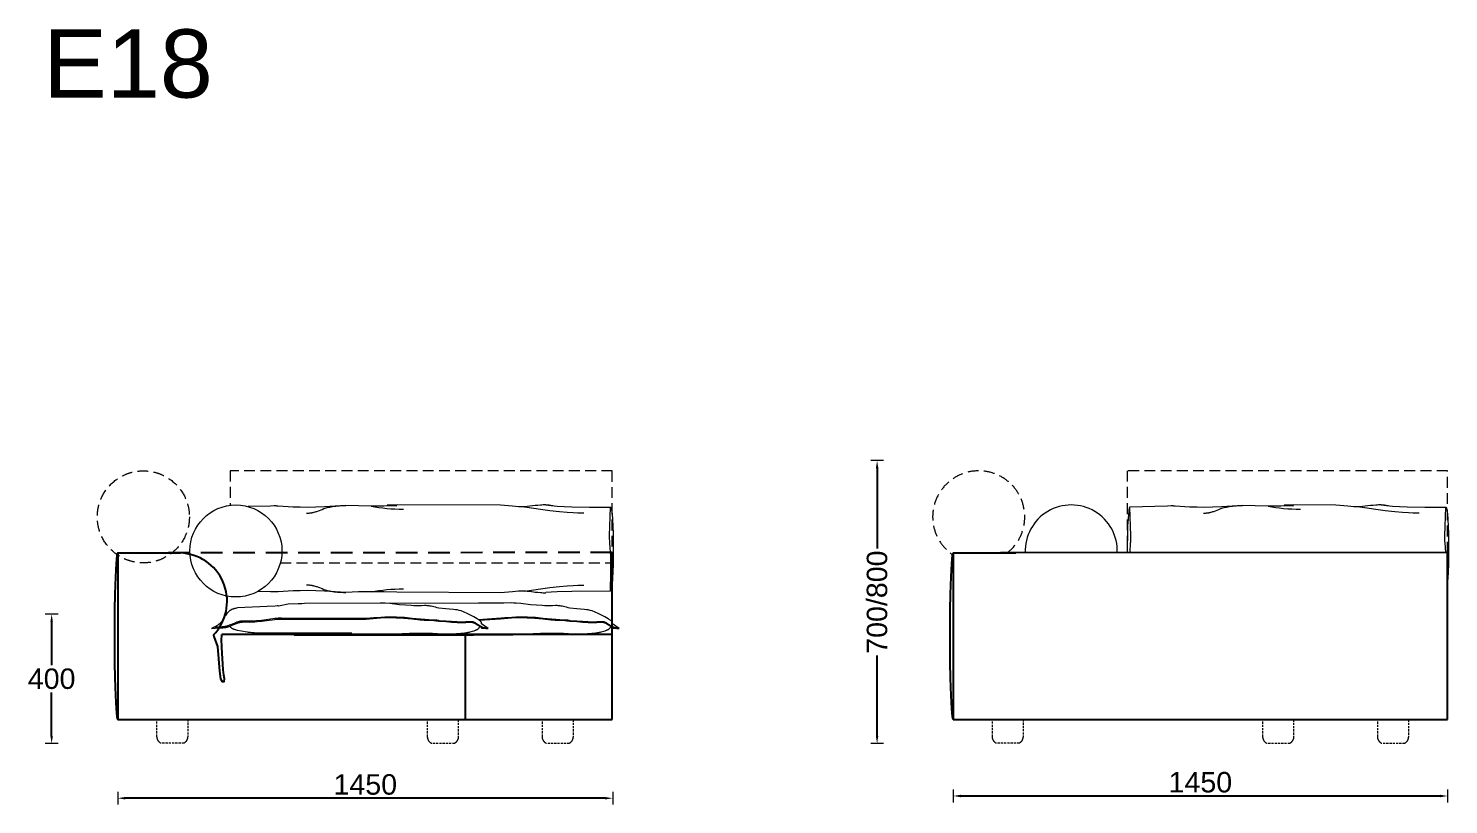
# Model space of a CAD drawing. Header units: millimetres. Extents: x 6668 to 47386, y -6732 to 35544.
# Drawn here: x 29824 to 33989, y -3989 to -1712 of the extents above; entities that cross this region are included whole.
import ezdxf

# ---------------------------------------------------------------- set-up
doc = ezdxf.new("R2010")
doc.units = ezdxf.units.MM
doc.linetypes.add('NASCOSTA', pattern=[9.525, 6.35, -3.175])
doc.layers.add('_ARREDO', color=7, linetype='Continuous')
doc.layers.add('TESTO', color=1, linetype='Continuous')
for name, color, linetype, lineweight in [('_CUSCINO SEDUTA', 8, 'Continuous', 9), ('_PIEDINI', 3, 'NASCOSTA', 9), ('_QUOTE', 1, 'Continuous', 9), ('_RULLO', 8, 'Continuous', 9)]:
    doc.layers.add(name, color=color, linetype=linetype, lineweight=lineweight)
doc.styles.add('Arial', font='arial.ttf')
doc.styles.get("Standard").update_dxf_attribs({"font": 'arial.ttf'})
doc.dimstyles.new('1_1', dxfattribs={"dimscale": 15, "dimtxt": 4, "dimasz": 1.5, "dimexe": 1.25, "dimexo": 2, "dimtad": 1, "dimtih": 1, "dimtoh": 1, "dimdec": 0, "dimtxsty": 'Standard', "dimcen": 2.5, "dimclrd": 256, "dimclre": 256, "dimclrt": 256, "dimadec": 0, "dimazin": 0, "dimtfac": 1, "dimtdec": 0, "dimtmove": 0, "dimatfit": 3, "dimfxl": 1.25, "dimfxlon": 1, "dimlwe": 0, "dimarcsym": 0})

# ---------------------------------------------------------------- blocks, each defined once
blk = doc.blocks.new('*D45')
at = {"layer": '_QUOTE', "lineweight": 0, "transparency": 16777216}
for p, q in [((30086.5, -3951.1), (30086.5, -3988.6)), ((31538, -3951.1), (31538, -3988.6))]:
    blk.add_line(p, q, dxfattribs=at)
at = {"layer": '_QUOTE', "lineweight": -2, "transparency": 16777216}
blk.add_line((31515.5, -3969.9), (30109, -3969.9), dxfattribs=at)
at = {"layer": '_QUOTE', "transparency": 16777216}
for points in [[(30109, -3966.1), (30109, -3973.6), (30086.5, -3969.9)], [(31515.5, -3966.1), (31515.5, -3973.6), (31538, -3969.9)]]:
    blk.add_solid(points, dxfattribs=at)
at = {"layer": 'Defpoints', "color": 0, "transparency": 16777216}
for p in [(30086.5, -3733.4), (31538, -3733.4), (30086.5, -3969.9)]:
    blk.add_point(p, dxfattribs=at)
at = {"layer": '_QUOTE', "transparency": 16777216, "insert": (30812.3, -3929.9), "char_height": 60, "attachment_point": 5}
blk.add_mtext('1450', dxfattribs=at)
blk = doc.blocks.new('*D50')
at = {"layer": '_QUOTE', "lineweight": 0, "transparency": 16777216}
for p, q in [((32536, -3944.6), (32536, -3982.1)), ((33986, -3944.6), (33986, -3982.1))]:
    blk.add_line(p, q, dxfattribs=at)
at = {"layer": '_QUOTE', "lineweight": -2, "transparency": 16777216}
blk.add_line((32558.5, -3963.3), (33963.5, -3963.3), dxfattribs=at)
at = {"layer": '_QUOTE', "transparency": 16777216}
for points in [[(32558.5, -3959.6), (32558.5, -3967.1), (32536, -3963.3)], [(33963.5, -3959.6), (33963.5, -3967.1), (33986, -3963.3)]]:
    blk.add_solid(points, dxfattribs=at)
at = {"layer": 'Defpoints', "color": 0, "transparency": 16777216}
for p in [(32536, -3494.4), (33986, -3614.5), (33986, -3963.3)]:
    blk.add_point(p, dxfattribs=at)
at = {"layer": '_QUOTE', "transparency": 16777216, "insert": (33261, -3923.3), "char_height": 60, "attachment_point": 5}
blk.add_mtext('1450', dxfattribs=at)
blk = doc.blocks.new('*D51')
at = {"layer": '_QUOTE', "lineweight": 0, "transparency": 16777216}
for p, q in [((32331.8, -2979.6), (32294.3, -2979.6)), ((32331.8, -3809.5), (32294.3, -3809.5))]:
    blk.add_line(p, q, dxfattribs=at)
at = {"layer": '_QUOTE', "lineweight": -2, "transparency": 16777216}
for p, q in [((32313.1, -3002.1), (32313.1, -3237.7)), ((32313.1, -3787), (32313.1, -3551.4))]:
    blk.add_line(p, q, dxfattribs=at)
at = {"layer": '_QUOTE', "transparency": 16777216}
for points in [[(32309.3, -3002.1), (32316.8, -3002.1), (32313.1, -2979.6)], [(32309.3, -3787), (32316.8, -3787), (32313.1, -3809.5)]]:
    blk.add_solid(points, dxfattribs=at)
at = {"layer": 'Defpoints', "color": 0, "transparency": 16777216}
for p in [(32648.8, -2979.6), (32313.1, -3809.5), (32841.2, -3809.5)]:
    blk.add_point(p, dxfattribs=at)
at = {"layer": '_QUOTE', "transparency": 16777216, "insert": (32313.1, -3394.6), "char_height": 60, "attachment_point": 5, "rotation": 90}
blk.add_mtext('700/800', dxfattribs=at)
blk = doc.blocks.new('*D52')
at = {"layer": '_QUOTE', "lineweight": 0, "transparency": 16777216}
for p, q in [((29911.3, -3429.9), (29873.8, -3429.9)), ((29911.3, -3809.5), (29873.8, -3809.5))]:
    blk.add_line(p, q, dxfattribs=at)
at = {"layer": '_QUOTE', "lineweight": -2, "transparency": 16777216}
for p, q in [((29892.6, -3452.4), (29892.6, -3579.7)), ((29892.6, -3787), (29892.6, -3659.7))]:
    blk.add_line(p, q, dxfattribs=at)
at = {"layer": '_QUOTE', "transparency": 16777216}
for points in [[(29888.8, -3452.4), (29896.3, -3452.4), (29892.6, -3429.9)], [(29888.8, -3787), (29896.3, -3787), (29892.6, -3809.5)]]:
    blk.add_solid(points, dxfattribs=at)
at = {"layer": 'Defpoints', "color": 0, "transparency": 16777216}
for p in [(30614.4, -3429.9), (29892.6, -3809.5), (30572.1, -3809.5)]:
    blk.add_point(p, dxfattribs=at)
at = {"layer": '_QUOTE', "transparency": 16777216, "insert": (29892.6, -3619.7), "char_height": 60, "attachment_point": 5}
blk.add_mtext('400', dxfattribs=at)
blk = doc.blocks.new('PIEDINO MIAMI SOFT_PANAMA H7CM')
at = {"color": 0, "linetype": 'ByBlock', "lineweight": -2}
for points in [[(45, 0), (-45, 0)], [(-45, 0), (-45, -50.4)], [(45, -50.4), (45, 0)], [(-45, -50.4), (-45, -51.2), (-44.9, -52), (-44.8, -52.9), (-44.7, -53.7), (-44.5, -54.5), (-44.4, -55.3), (-44.2, -56.1), (-43.9, -56.9), (-43.7, -57.7), (-43.4, -58.5), (-43.1, -59.3), (-42.7, -60), (-42.4, -60.8), (-42, -61.5), (-41.6, -62.2), (-41.1, -63), (-40.7, -63.6), (-40.2, -64.3), (-39.7, -65), (-39.1, -65.6), (-38.6, -66.2), (-38, -66.8), (-37.4, -67.4), (-36.8, -68), (-36.1, -68.5), (-35.5, -69), (-34.8, -69.5), (-34.1, -70)], [(-34.1, -70), (34.1, -70)], [(34.1, -70), (34.8, -69.5), (35.5, -69), (36.1, -68.5), (36.8, -68), (37.4, -67.4), (38, -66.8), (38.6, -66.2), (39.1, -65.6), (39.7, -65), (40.2, -64.3), (40.7, -63.6), (41.1, -63), (41.6, -62.2), (42, -61.5), (42.4, -60.8), (42.7, -60), (43.1, -59.3), (43.4, -58.5), (43.7, -57.7), (43.9, -56.9), (44.2, -56.1), (44.4, -55.3), (44.5, -54.5), (44.7, -53.7), (44.8, -52.9), (44.9, -52), (45, -51.2), (45, -50.4)]]:
    blk.add_lwpolyline(points, dxfattribs=at)

msp = doc.modelspace()

# ---------------------------------------------------------------- linework, layer by layer
at = {"layer": '_ARREDO'}
for p, q in [((30086.5, -3249.8), (30086.5, -3739.5)), ((30086.5, -3249.8), (30247.9, -3249.8)), ((32536, -3249.8), (32536, -3739.5)), ((32536, -3249.8), (32697.3, -3249.8))]:
    msp.add_line(p, q, dxfattribs=at)
for points in [[(30086.5, -3249.8), (30270.4, -3249.8)], [(30279.9, -3251.3), (30270.4, -3249.8)], [(31536.5, -3739.2), (31536.5, -3249.4)], [(32536, -3249.8), (32719.8, -3249.8)], [(33986, -3249.4), (32674.7, -3249.8)], [(33986, -3739.2), (33986, -3249.4)], [(30086.5, -3489.2), (30086.5, -3739.2)], [(30366.9, -3490.9), (30368.5, -3495.2), (30379, -3525.1), (30384.7, -3596.7), (30388, -3619.3), (30393.1, -3627.2), (30398.8, -3627.8), (30399.2, -3619.9), (30397.5, -3609.3), (30395.4, -3593.3), (30391.4, -3527.3), (30390.9, -3502.5), (30391.4, -3494.1), (30391.4, -3489.5)], [(31536.5, -3489.2), (30391.4, -3489.5)], [(31106.4, -3739), (31106.4, -3489.2)], [(32536, -3489.2), (32536, -3739.2)], [(30086.5, -3738.6), (31536.5, -3739.2)], [(32536, -3738.6), (33986, -3739.2)]]:
    msp.add_lwpolyline(points, dxfattribs=at)
at = {"layer": '_ARREDO', "linetype": 'NASCOSTA', "ltscale": 10}
msp.add_lwpolyline([(31536.5, -3249.4), (30225.2, -3249.8)], dxfattribs=at)
at = {"layer": '_ARREDO'}
msp.add_arc((30265.5, -3392.1), 141.6, 315.7566, 84.1693, dxfattribs=at)
for centre in [(30086.5, -3494.4), (32536, -3494.4)]:
    msp.add_ellipse(centre, major_axis=(0, 244.6), ratio=0.040884, start_param=0, end_param=3.141593, dxfattribs=at)
at = {"layer": '_CUSCINO SEDUTA'}
for points in [[(30557.3, -3113), (30555, -3112.8), (30553.4, -3112.7), (30551.4, -3112.6), (30545, -3112.6), (30534.5, -3112.7), (30469, -3114.4)], [(30754.9, -3111.4), (30692.6, -3115.4), (30666.8, -3116.3), (30643.5, -3116.6), (30621.7, -3116.4), (30600.6, -3115.6), (30557.3, -3113)], [(30640.2, -3133.5), (30644, -3133.4), (30645.8, -3133.4), (30647.5, -3133.3), (30649.2, -3133.1), (30650.9, -3133), (30652.5, -3132.8), (30654, -3132.6), (30655.5, -3132.3), (30657, -3132.1), (30658.5, -3131.8), (30659.9, -3131.5), (30661.3, -3131.1), (30662.6, -3130.8), (30665.3, -3130), (30667.9, -3129.2), (30670.4, -3128.4), (30675.4, -3126.5), (30685.6, -3122.4), (30691.2, -3120.4), (30694.2, -3119.4), (30697.3, -3118.4), (30700.7, -3117.4), (30704.2, -3116.5), (30707.9, -3115.7), (30711.9, -3114.9), (30716.2, -3114.1), (30720.7, -3113.4), (30725.5, -3112.8), (30730.7, -3112.3), (30736.2, -3111.9), (30742, -3111.6), (30748.3, -3111.5), (30754.9, -3111.4)], [(30904.3, -3111.8), (30866.9, -3113), (30829.5, -3113.2), (30792.2, -3112.6), (30754.9, -3111.4)], [(30829.6, -3113.2), (30840.7, -3115.2), (30852.1, -3116.9), (30863.6, -3118.3), (30875.3, -3119.5), (30887.3, -3120.5), (30899.4, -3121.1), (30911.8, -3121.5), (30924.3, -3121.7)], [(31208.6, -3110.1), (30905.5, -3109.5), (30882.9, -3110), (30879.9, -3110.2), (30878.7, -3110.2), (30877.9, -3110.3), (30877.5, -3110.4), (30877.2, -3110.4), (30877.1, -3110.4), (30877, -3110.4), (30876.9, -3110.4), (30876.8, -3110.5), (30876.7, -3110.5), (30876.7, -3110.5), (30876.7, -3110.5), (30876.6, -3110.5), (30876.6, -3110.6), (30876.6, -3110.6), (30876.6, -3110.6), (30876.7, -3110.6), (30876.7, -3110.6), (30876.8, -3110.7), (30876.9, -3110.7), (30877, -3110.7), (30877.1, -3110.7), (30877.2, -3110.7), (30877.4, -3110.8), (30878.1, -3110.9), (30879, -3110.9), (30884.6, -3111.3), (30904.3, -3111.8)], [(31278.9, -3114.9), (31274.5, -3115), (31270.2, -3115), (31265.8, -3114.9), (31261.4, -3114.8), (31252.6, -3114.2), (31243.9, -3113.5), (31208.6, -3110.1)], [(31341.9, -3109.5), (31337.9, -3109.5), (31334, -3109.5), (31330, -3109.7), (31326.1, -3109.9), (31318.2, -3110.7), (31310.3, -3111.6), (31294.6, -3113.5), (31286.8, -3114.3), (31282.8, -3114.7), (31278.9, -3114.9)], [(31278.9, -3114.9), (31353.5, -3125.4), (31381.4, -3128.6), (31404, -3130.8), (31421.8, -3132.1), (31435.5, -3132.8), (31445.7, -3133), (31453, -3133.1)], [(31341.9, -3109.5), (31357.4, -3111.3), (31375.3, -3112.7), (31395.5, -3113.9), (31418, -3114.8), (31470, -3115.9), (31531.4, -3115.9)], [(31361.9, -3111.7), (31356.8, -3110.9), (31351.7, -3110.3), (31346.8, -3109.9), (31341.9, -3109.5)], [(31529.3, -3221.2), (31528.9, -3214.7), (31528.8, -3209), (31528.8, -3200.3), (31531.4, -3115.9)], [(31531.4, -3115.9), (31531.5, -3115.9), (31531.5, -3115.9), (31531.6, -3115.9), (31531.6, -3115.9), (31531.7, -3115.9), (31531.7, -3115.9), (31531.7, -3116), (31531.8, -3116), (31531.8, -3116), (31531.9, -3116.1), (31531.9, -3116.1), (31532, -3116.2), (31532, -3116.2), (31532.1, -3116.3), (31532.1, -3116.3), (31532.2, -3116.4), (31532.2, -3116.4), (31532.2, -3116.5), (31532.3, -3116.6), (31532.3, -3116.7), (31532.4, -3116.7), (31532.4, -3116.8), (31532.5, -3116.9), (31532.5, -3117), (31532.6, -3117.2), (31532.7, -3117.4), (31532.8, -3117.7), (31532.9, -3117.9), (31533, -3118.2), (31533.1, -3118.5), (31533.3, -3119.1), (31533.5, -3119.8), (31533.6, -3120.6), (31534, -3122.4), (31534.4, -3124.5), (31534.8, -3126.9), (31535.1, -3129.6), (31535.8, -3135.9), (31537.1, -3151.9), (31538.1, -3171.5), (31538.9, -3193.5), (31539.5, -3238.7), (31538.9, -3284), (31538.1, -3306), (31537.1, -3325.6), (31535.8, -3341.6), (31535.1, -3347.9), (31534.8, -3350.6), (31534.4, -3353), (31534, -3355.1), (31533.6, -3356.9), (31533.5, -3357.7), (31533.3, -3358.4), (31533.1, -3359), (31533, -3359.3), (31532.9, -3359.6), (31532.8, -3359.8), (31532.7, -3360.1), (31532.6, -3360.3), (31532.5, -3360.5), (31532.5, -3360.6), (31532.4, -3360.7), (31532.4, -3360.8), (31532.3, -3360.8), (31532.3, -3360.9), (31532.2, -3361), (31532.2, -3361.1), (31532.2, -3361.1), (31532.1, -3361.2), (31532.1, -3361.2), (31532, -3361.3), (31532, -3361.3), (31531.9, -3361.4), (31531.9, -3361.4), (31531.8, -3361.5), (31531.8, -3361.5), (31531.7, -3361.5), (31531.7, -3361.5), (31531.7, -3361.6), (31531.6, -3361.6), (31531.6, -3361.6), (31531.5, -3361.6), (31531.5, -3361.6), (31531.4, -3361.6)], [(33054.4, -3115.6), (33054.4, -3115.6), (33054.4, -3115.6), (33054.4, -3115.7), (33054.3, -3115.7), (33054.3, -3115.7), (33054.2, -3115.7), (33054.2, -3115.7), (33054.1, -3115.7), (33054.1, -3115.8), (33054, -3115.8), (33054, -3115.8), (33054, -3115.9), (33053.9, -3115.9), (33053.9, -3116), (33053.8, -3116), (33053.8, -3116.1), (33053.7, -3116.1), (33053.7, -3116.2), (33053.6, -3116.3), (33053.6, -3116.4), (33053.5, -3116.4), (33053.5, -3116.5), (33053.5, -3116.6), (33053.4, -3116.7), (33053.4, -3116.8), (33053.3, -3117), (33053.2, -3117.2), (33053.1, -3117.4), (33053, -3117.7), (33052.9, -3118), (33052.8, -3118.3), (33052.6, -3118.9), (33052.4, -3119.6), (33052.2, -3120.4), (33051.9, -3122.2), (33051.5, -3124.3), (33051.1, -3126.6), (33050.8, -3129.3), (33050.1, -3135.6), (33048.8, -3151.5), (33047.7, -3171.1), (33047, -3193.1), (33046.4, -3238.2), (33046.6, -3249.7)], [(33187.2, -3113), (33184.9, -3112.8), (33183.3, -3112.7), (33181.2, -3112.6), (33174.9, -3112.6), (33164.4, -3112.7), (33054.4, -3115.6)], [(33056.6, -3221), (33056.7, -3218.2), (33056.9, -3214.5), (33056.9, -3208.8), (33056.8, -3200.1), (33054.4, -3115.6)], [(33384.8, -3111.4), (33322.5, -3115.4), (33296.7, -3116.3), (33273.3, -3116.6), (33251.6, -3116.4), (33230.5, -3115.6), (33187.2, -3113)], [(33270.1, -3133.5), (33273.9, -3133.4), (33275.7, -3133.4), (33277.4, -3133.3), (33279.1, -3133.1), (33280.8, -3133), (33282.4, -3132.8), (33283.9, -3132.6), (33285.4, -3132.3), (33286.9, -3132.1), (33288.4, -3131.8), (33289.8, -3131.5), (33291.2, -3131.1), (33292.5, -3130.8), (33295.2, -3130), (33297.8, -3129.2), (33300.3, -3128.4), (33305.3, -3126.5), (33315.5, -3122.4), (33321.1, -3120.4), (33324.1, -3119.4), (33327.2, -3118.4), (33330.6, -3117.4), (33334.1, -3116.5), (33337.8, -3115.7), (33341.8, -3114.9), (33346, -3114.1), (33350.6, -3113.4), (33355.4, -3112.8), (33360.6, -3112.3), (33366.1, -3111.9), (33371.9, -3111.6), (33378.2, -3111.5), (33384.8, -3111.4)], [(33534.2, -3111.8), (33496.8, -3113), (33459.4, -3113.2), (33422.1, -3112.6), (33384.8, -3111.4)], [(33459.5, -3113.2), (33470.6, -3115.2), (33482, -3116.9), (33493.5, -3118.3), (33505.2, -3119.5), (33517.2, -3120.5), (33529.3, -3121.1), (33541.7, -3121.5), (33554.2, -3121.7)], [(33658, -3110.1), (33535.4, -3109.5), (33512.7, -3110), (33509.8, -3110.2), (33508.6, -3110.2), (33507.7, -3110.3), (33507.4, -3110.4), (33507.1, -3110.4), (33507, -3110.4), (33506.9, -3110.4), (33506.8, -3110.4), (33506.7, -3110.5), (33506.6, -3110.5), (33506.6, -3110.5), (33506.6, -3110.5), (33506.5, -3110.5), (33506.5, -3110.6), (33506.5, -3110.6), (33506.5, -3110.6), (33506.6, -3110.6), (33506.6, -3110.6), (33506.7, -3110.7), (33506.8, -3110.7), (33506.8, -3110.7), (33506.9, -3110.7), (33507.1, -3110.7), (33507.3, -3110.8), (33508, -3110.9), (33508.9, -3110.9), (33514.5, -3111.3), (33534.2, -3111.8)], [(33728.3, -3114.9), (33723.9, -3115), (33719.6, -3115), (33715.2, -3114.9), (33710.8, -3114.8), (33702.1, -3114.2), (33693.3, -3113.5), (33658, -3110.1)], [(33791.3, -3109.5), (33787.3, -3109.5), (33783.4, -3109.5), (33779.4, -3109.7), (33775.5, -3109.9), (33767.6, -3110.7), (33759.7, -3111.6), (33744, -3113.5), (33736.2, -3114.3), (33732.2, -3114.7), (33728.3, -3114.9)], [(33728.3, -3114.9), (33802.9, -3125.4), (33830.8, -3128.6), (33853.4, -3130.8), (33871.2, -3132.1), (33884.9, -3132.8), (33895.1, -3133), (33902.4, -3133.1)], [(33791.3, -3109.5), (33806.8, -3111.3), (33824.7, -3112.7), (33844.9, -3113.9), (33867.4, -3114.8), (33919.5, -3115.9), (33980.8, -3115.9)], [(33811.3, -3111.7), (33806.2, -3110.9), (33801.1, -3110.3), (33796.2, -3109.9), (33791.3, -3109.5)], [(33978.7, -3221.2), (33978.3, -3214.7), (33978.2, -3209), (33978.2, -3200.3), (33980.8, -3115.9)], [(33980.8, -3115.9), (33980.9, -3115.9), (33980.9, -3115.9), (33981, -3115.9), (33981, -3115.9), (33981.1, -3115.9), (33981.1, -3115.9), (33981.2, -3116), (33981.2, -3116), (33981.3, -3116), (33981.3, -3116.1), (33981.3, -3116.1), (33981.4, -3116.2), (33981.4, -3116.2), (33981.5, -3116.3), (33981.5, -3116.3), (33981.6, -3116.4), (33981.6, -3116.4), (33981.7, -3116.5), (33981.7, -3116.6), (33981.8, -3116.7), (33981.8, -3116.7), (33981.8, -3116.8), (33981.9, -3116.9), (33981.9, -3117), (33982, -3117.2), (33982.1, -3117.4), (33982.2, -3117.7), (33982.3, -3117.9), (33982.4, -3118.2), (33982.5, -3118.5), (33982.7, -3119.1), (33982.9, -3119.8), (33983.1, -3120.6), (33983.4, -3122.4), (33983.8, -3124.5), (33984.2, -3126.9), (33984.5, -3129.6), (33985.2, -3135.9), (33986.5, -3151.9), (33987.6, -3171.5), (33988.3, -3193.5), (33988.9, -3238.7), (33988.3, -3284), (33987.6, -3306), (33986.5, -3325.6), (33986, -3332.7)], [(31531.4, -3361.6), (31532.5, -3306.5), (31532.4, -3272.7), (31531.9, -3260), (31531.3, -3248.2), (31529.3, -3221.2)], [(33054.6, -3249.7), (33054.7, -3248.3), (33056.6, -3221)], [(33980.7, -3249.5), (33980.7, -3248.2), (33978.7, -3221.2)], [(30557.3, -3364.5), (30555, -3364.7), (30553.4, -3364.8), (30551.4, -3364.9), (30545, -3364.9), (30534.5, -3364.8), (30496.2, -3363.8)], [(30754.9, -3366.1), (30692.6, -3362.1), (30666.8, -3361.2), (30643.5, -3360.9), (30621.7, -3361.1), (30600.6, -3361.9), (30557.3, -3364.5)], [(30640.2, -3344), (30644, -3344.1), (30645.8, -3344.1), (30647.5, -3344.2), (30649.2, -3344.4), (30650.9, -3344.5), (30652.5, -3344.7), (30654, -3344.9), (30655.5, -3345.2), (30657, -3345.4), (30658.5, -3345.7), (30659.9, -3346), (30661.3, -3346.4), (30662.6, -3346.7), (30665.3, -3347.4), (30667.9, -3348.3), (30670.4, -3349.1), (30675.4, -3351), (30685.6, -3355), (30691.2, -3357.1), (30694.2, -3358.1), (30697.3, -3359.1), (30700.7, -3360.1), (30704.2, -3361), (30707.9, -3361.8), (30711.9, -3362.6), (30716.2, -3363.4), (30720.7, -3364.1), (30725.5, -3364.6), (30730.7, -3365.1), (30736.2, -3365.6), (30742, -3365.8), (30748.3, -3366), (30754.9, -3366.1)], [(30904.3, -3365.6), (30866.9, -3364.5), (30829.5, -3364.3), (30792.2, -3364.9), (30754.9, -3366.1)], [(30829.6, -3364.3), (30840.7, -3362.3), (30852.1, -3360.6), (30863.6, -3359.2), (30875.3, -3358), (30887.3, -3357), (30899.4, -3356.4), (30911.8, -3356), (30924.3, -3355.8)], [(31208.6, -3367.4), (30904.3, -3365.6)], [(31278.9, -3362.6), (31274.5, -3362.5), (31270.2, -3362.5), (31265.8, -3362.6), (31261.4, -3362.7), (31252.6, -3363.3), (31243.9, -3364), (31208.6, -3367.4)], [(31278.9, -3362.6), (31353.5, -3352.1), (31381.4, -3348.9), (31404, -3346.7), (31421.8, -3345.4), (31435.5, -3344.7), (31445.7, -3344.5), (31453, -3344.4)], [(31341.9, -3367.9), (31337.9, -3368), (31334, -3368), (31330, -3367.8), (31326.1, -3367.6), (31318.2, -3366.8), (31310.3, -3365.9), (31294.6, -3363.9), (31286.8, -3363.1), (31282.8, -3362.8), (31278.9, -3362.6)], [(31341.9, -3365.8), (31357.4, -3364.6), (31375.3, -3363.5), (31418, -3362.1), (31531.4, -3361.6)], [(30437.5, -3411.7), (30434.5, -3412.3), (30431.6, -3412.9), (30428.9, -3413.6), (30427.6, -3414), (30426.3, -3414.4), (30425, -3414.8), (30423.8, -3415.3), (30422.6, -3415.7), (30421.4, -3416.2), (30420.3, -3416.7), (30419.2, -3417.2), (30418.7, -3417.5), (30418.2, -3417.8), (30417.6, -3418.1), (30417.1, -3418.4)], [(30557.5, -3406), (30557.5, -3406), (30557.3, -3406), (30557.1, -3405.9), (30556.8, -3405.9), (30556.4, -3405.9), (30555.6, -3405.9), (30554.5, -3405.9), (30548, -3406), (30524.9, -3407), (30437.5, -3411.7)], [(30586.4, -3400.6), (30557.5, -3406)], [(30634.2, -3398.9), (30625.9, -3399.4), (30615.1, -3399.9), (30586.4, -3400.6)], [(31240.9, -3397.1), (31218.4, -3397.3), (31144.3, -3397.9), (30634.2, -3398.9)], [(30912.7, -3402.1), (30884.6, -3399), (30870.7, -3397.7), (30863.7, -3397.3), (30856.7, -3397.1)], [(30977, -3405.1), (30970, -3405.3), (30962.5, -3405.3), (30954.7, -3405.1), (30946.6, -3404.8), (30929.9, -3403.7), (30912.7, -3402.1)], [(31028.3, -3412.7), (31023, -3411.1), (31018.2, -3409.7), (31013.7, -3408.5), (31009.6, -3407.5), (31005.9, -3406.7), (31002.4, -3406.1), (30999.2, -3405.6), (30996.2, -3405.3), (30993.5, -3405), (30990.9, -3404.9), (30988.4, -3404.8), (30986, -3404.8), (30977, -3405.1)], [(31048, -3414), (31028.3, -3412.7)], [(31093.1, -3419.9), (31087.7, -3418.8), (31082.2, -3417.7), (31076.6, -3416.9), (31071, -3416.1), (31059.6, -3414.9), (31048, -3414)], [(31296.8, -3402.1), (31268.8, -3399), (31254.9, -3397.7), (31247.9, -3397.3), (31240.9, -3397.1)], [(31361.2, -3405.1), (31354.2, -3405.3), (31346.7, -3405.3), (31338.9, -3405.1), (31330.8, -3404.8), (31314, -3403.7), (31296.8, -3402.1)], [(31412.5, -3412.7), (31407.2, -3411.1), (31402.4, -3409.7), (31397.9, -3408.5), (31393.8, -3407.5), (31390, -3406.7), (31386.6, -3406.1), (31383.4, -3405.6), (31380.4, -3405.3), (31377.6, -3405), (31375, -3404.9), (31372.6, -3404.8), (31370.2, -3404.8), (31361.2, -3405.1)], [(31432.2, -3414), (31412.5, -3412.7)], [(31477.2, -3419.9), (31471.8, -3418.8), (31466.3, -3417.7), (31460.8, -3416.9), (31455.1, -3416.1), (31443.7, -3414.9), (31432.2, -3414)], [(30389, -3454.2), (30388.4, -3454.9), (30387.6, -3455.6), (30386.9, -3456.3), (30386.2, -3457), (30385.4, -3457.6), (30384.7, -3458.3), (30383.9, -3458.9), (30383.1, -3459.5), (30381.5, -3460.7), (30379.8, -3461.8), (30378.1, -3462.9), (30376.4, -3464), (30374.6, -3465), (30372.8, -3466), (30369.1, -3467.9), (30361.5, -3471.5)], [(30417.1, -3418.4), (30416.5, -3418.8), (30415.9, -3419.2), (30415.3, -3419.6), (30414.7, -3420), (30414.1, -3420.5), (30413.6, -3420.9), (30413, -3421.4), (30412.5, -3421.8), (30412, -3422.3), (30411.4, -3422.8), (30410.9, -3423.3), (30410.4, -3423.8), (30409.5, -3424.8), (30408.5, -3425.9), (30407.6, -3427), (30406.7, -3428.1), (30405.9, -3429.3), (30405, -3430.4), (30403.4, -3432.8), (30401.9, -3435.3), (30395.8, -3445.1), (30394.2, -3447.5), (30393.4, -3448.7), (30392.6, -3449.9), (30391.8, -3451), (30390.9, -3452.1), (30390, -3453.1), (30389, -3454.2)], [(30432.3, -3455), (30424.5, -3458), (30416.9, -3461)], [(30447.7, -3450.6), (30446.6, -3450.8), (30445.5, -3451), (30444.5, -3451.2), (30443.5, -3451.4), (30442.4, -3451.6), (30441.5, -3451.9), (30440.5, -3452.1), (30439.5, -3452.4), (30437.7, -3453), (30435.9, -3453.7), (30432.3, -3455)], [(30434.5, -3457.4), (30438, -3456.1), (30439.8, -3455.4), (30441.7, -3454.8), (30442.6, -3454.5), (30443.6, -3454.3), (30444.6, -3454), (30445.6, -3453.8), (30446.6, -3453.6), (30447.6, -3453.4), (30448.7, -3453.2), (30449.8, -3453.1)], [(30464.7, -3450.5), (30455.9, -3450.3), (30453.7, -3450.3), (30451.7, -3450.3), (30450.6, -3450.4), (30449.6, -3450.5), (30448.6, -3450.5), (30447.7, -3450.6)], [(30449.8, -3453.1), (30450.8, -3453), (30451.8, -3452.9), (30452.8, -3452.8), (30453.8, -3452.7), (30455.9, -3452.7), (30458, -3452.7), (30466.7, -3452.9)], [(30566.3, -3441.7), (30564.2, -3441.8), (30562, -3441.8), (30559.7, -3441.9), (30557.3, -3442.1), (30552.1, -3442.5), (30546.6, -3443.1), (30521.6, -3446.4), (30507.8, -3448.1), (30493.5, -3449.5), (30486.3, -3450), (30479, -3450.4), (30471.8, -3450.6), (30464.7, -3450.5)], [(30466.7, -3452.9), (30473.8, -3453), (30480.9, -3452.8), (30488, -3452.5), (30495.1, -3451.9), (30509.1, -3450.5), (30522.7, -3448.9), (30547.3, -3445.6), (30552.7, -3445), (30557.7, -3444.6), (30560.1, -3444.4), (30562.4, -3444.3), (30564.5, -3444.2), (30566.6, -3444.2)], [(30566, -3441.8), (30815.8, -3441.8)], [(30566.6, -3444.2), (30814.4, -3444.2)], [(30814.4, -3444.2), (30825, -3443.6), (30835.5, -3442.6), (30856.7, -3440.8)], [(30815.8, -3441.8), (30826.3, -3441.1), (30836.9, -3440.2), (30858, -3438.4)], [(30856.7, -3440.8), (30868.1, -3440.2), (30879.6, -3440), (30891.1, -3440), (30902.5, -3440.3), (30914, -3440.9), (30925.5, -3441.6), (30948.4, -3443.7)], [(30858, -3438.4), (30869.4, -3437.8), (30880.9, -3437.6), (30892.4, -3437.6), (30903.9, -3437.9), (30915.4, -3438.4), (30926.9, -3439.2), (30949.7, -3441.2)], [(30948.4, -3443.7), (30973, -3446.3), (30985.2, -3447.3), (30991.4, -3447.8), (30997.6, -3448)], [(30949.7, -3441.2), (30974.3, -3443.8), (30986.6, -3444.9), (30992.7, -3445.3), (30998.9, -3445.6)], [(30997.6, -3448), (31012.9, -3448.5), (31016.7, -3448.8), (31020.6, -3449.1), (31022.5, -3449.3), (31024.4, -3449.6), (31026.3, -3449.9), (31028.3, -3450.2)], [(30998.9, -3445.6), (31013.6, -3446.2), (31017.3, -3446.4), (31019.1, -3446.6), (31020.9, -3446.8), (31022.8, -3447.1), (31024.6, -3447.4), (31026.5, -3447.7), (31028.3, -3448.1)], [(31028.3, -3448.1), (31048, -3449.6)], [(31028.3, -3450.2), (31048, -3451.9)], [(31048, -3449.6), (31064.7, -3450.9), (31081.5, -3451.8), (31090, -3452), (31098.5, -3452), (31107.1, -3451.9), (31115.9, -3451.5)], [(31048, -3451.9), (31064.7, -3453.2), (31081.5, -3454.1), (31090, -3454.4), (31098.5, -3454.4), (31107.1, -3454.2), (31115.9, -3453.8)], [(31153.3, -3458), (31153.3, -3457.8), (31153.4, -3457.7), (31153.4, -3457.5), (31153.4, -3457.3), (31153.4, -3457.2), (31153.4, -3457), (31153.4, -3456.9), (31153.4, -3456.7), (31153.4, -3456.5), (31153.4, -3456.4), (31153.4, -3456.2), (31153.4, -3456.1), (31153.4, -3455.9), (31153.3, -3455.7), (31153.3, -3455.6), (31153.3, -3455.4), (31153.2, -3455.3), (31153.2, -3455.1), (31153.1, -3454.9), (31153.1, -3454.7), (31153, -3454.6), (31152.9, -3454.4), (31152.8, -3454.2), (31152.8, -3454.1), (31152.7, -3453.9), (31152.6, -3453.7), (31152.5, -3453.5), (31152.4, -3453.4), (31152.3, -3453.2), (31152.1, -3453), (31152, -3452.8), (31151.9, -3452.6), (31151.8, -3452.5), (31151.6, -3452.3), (31151.5, -3452.1), (31151.3, -3451.9), (31151, -3451.5), (31150.6, -3451.1), (31150.2, -3450.7), (31149.7, -3450.3), (31149.3, -3449.9), (31148.8, -3449.4), (31148.3, -3449), (31147.7, -3448.5), (31146.5, -3447.6), (31145.1, -3446.6), (31143.5, -3445.6), (31141.9, -3444.5), (31140, -3443.4), (31135.8, -3440.9), (31130.8, -3438.2), (31125, -3435.3), (31110.9, -3428.3), (31093.1, -3419.9)], [(31115.9, -3451.5), (31118.7, -3451.3), (31120.1, -3451.2), (31121.5, -3451.2), (31122.8, -3451.2), (31123.5, -3451.2), (31124.1, -3451.2), (31124.8, -3451.3), (31125.4, -3451.3), (31126, -3451.4), (31126.7, -3451.5)], [(31115.9, -3453.8), (31118.7, -3453.6), (31120.1, -3453.6), (31121.5, -3453.5), (31122.8, -3453.5), (31123.5, -3453.5), (31124.1, -3453.6), (31124.8, -3453.6), (31125.4, -3453.7), (31126, -3453.8), (31126.4, -3453.8), (31126.7, -3453.9)], [(31126.7, -3451.5), (31127, -3451.6), (31127.3, -3451.7), (31127.7, -3451.8), (31128, -3451.8), (31128.3, -3451.9), (31128.7, -3452), (31129, -3452.2), (31129.3, -3452.3), (31129.9, -3452.5), (31130.5, -3452.8), (31131.2, -3453), (31131.8, -3453.3), (31132.3, -3453.6), (31132.9, -3453.9), (31134.1, -3454.6), (31136.3, -3455.9)], [(31126.7, -3453.9), (31127, -3453.9), (31127.3, -3454), (31127.7, -3454.1), (31128, -3454.2), (31128.3, -3454.3), (31128.7, -3454.4), (31129.3, -3454.6), (31129.9, -3454.9), (31130.5, -3455.1), (31131.2, -3455.4), (31131.8, -3455.7), (31132.3, -3456), (31132.9, -3456.3), (31134.1, -3456.9), (31136.3, -3458.3)], [(31136.3, -3455.9), (31141.2, -3458.9), (31143.6, -3460.4), (31146, -3462)], [(31143.4, -3445.5), (31210.5, -3441.1), (31221, -3440.2), (31242.2, -3438.4)], [(31146.5, -3447.6), (31209.2, -3443.6), (31219.7, -3442.6), (31240.9, -3440.8)], [(31240.9, -3440.8), (31252.3, -3440.2), (31263.8, -3440), (31275.2, -3440), (31286.7, -3440.3), (31298.2, -3440.9), (31309.7, -3441.6), (31332.6, -3443.7)], [(31242.2, -3438.4), (31253.6, -3437.8), (31265.1, -3437.6), (31276.6, -3437.6), (31288.1, -3437.9), (31299.6, -3438.4), (31311.1, -3439.2), (31333.9, -3441.2)], [(31332.6, -3443.7), (31357.1, -3446.3), (31369.4, -3447.3), (31375.6, -3447.8), (31381.7, -3448)], [(31333.9, -3441.2), (31358.5, -3443.8), (31370.8, -3444.9), (31376.9, -3445.3), (31383.1, -3445.6)], [(31381.7, -3448), (31397.1, -3448.5), (31400.9, -3448.8), (31404.7, -3449.1), (31406.7, -3449.3), (31408.6, -3449.6), (31410.5, -3449.9), (31412.4, -3450.2)], [(31383.1, -3445.6), (31397.8, -3446.2), (31401.4, -3446.4), (31403.3, -3446.6), (31405.1, -3446.8), (31407, -3447.1), (31408.8, -3447.4), (31410.6, -3447.7), (31412.5, -3448.1)], [(31412.4, -3450.2), (31432.2, -3451.9)], [(31412.5, -3448.1), (31432.2, -3449.6)], [(31432.2, -3449.6), (31448.9, -3450.9), (31465.7, -3451.8), (31474.1, -3452), (31482.7, -3452), (31491.3, -3451.9), (31500.1, -3451.5)], [(31432.2, -3451.9), (31448.9, -3453.2), (31465.7, -3454.1), (31474.1, -3454.4), (31482.7, -3454.4), (31491.3, -3454.2), (31500.1, -3453.8)], [(31537.5, -3458), (31537.5, -3457.8), (31537.5, -3457.7), (31537.6, -3457.5), (31537.6, -3457.3), (31537.6, -3457.2), (31537.6, -3457), (31537.6, -3456.9), (31537.6, -3456.7), (31537.6, -3456.5), (31537.6, -3456.4), (31537.6, -3456.2), (31537.6, -3456.1), (31537.5, -3455.9), (31537.5, -3455.7), (31537.5, -3455.6), (31537.4, -3455.4), (31537.4, -3455.3), (31537.3, -3455.1), (31537.3, -3454.9), (31537.2, -3454.7), (31537.2, -3454.6), (31537.1, -3454.4), (31537, -3454.2), (31536.9, -3454.1), (31536.9, -3453.9), (31536.8, -3453.7), (31536.7, -3453.5), (31536.6, -3453.4), (31536.4, -3453.2), (31536.3, -3453), (31536.2, -3452.8), (31536.1, -3452.6), (31535.9, -3452.5), (31535.8, -3452.3), (31535.6, -3452.1), (31535.5, -3451.9), (31535.1, -3451.5), (31534.8, -3451.1), (31534.4, -3450.7), (31533.9, -3450.3), (31533.5, -3449.9), (31533, -3449.4), (31532.4, -3449), (31531.9, -3448.5), (31530.6, -3447.6), (31529.3, -3446.6), (31527.7, -3445.6), (31526, -3444.5), (31524.2, -3443.4), (31519.9, -3440.9), (31515, -3438.2), (31509.2, -3435.3), (31495.1, -3428.3), (31477.2, -3419.9)], [(31500.1, -3451.5), (31502.9, -3451.3), (31504.3, -3451.2), (31505.6, -3451.2), (31507, -3451.2), (31507.7, -3451.2), (31508.3, -3451.2), (31509, -3451.3), (31509.6, -3451.3), (31510.2, -3451.4), (31510.8, -3451.5)], [(31500.1, -3453.8), (31502.9, -3453.6), (31504.3, -3453.6), (31505.6, -3453.5), (31507, -3453.5), (31507.7, -3453.5), (31508.3, -3453.6), (31509, -3453.6), (31509.6, -3453.7), (31510.2, -3453.8), (31510.5, -3453.8), (31510.8, -3453.9)], [(31510.8, -3451.5), (31511.2, -3451.6), (31511.5, -3451.7), (31511.8, -3451.8), (31512.2, -3451.8), (31512.5, -3451.9), (31512.8, -3452), (31513.2, -3452.2), (31513.5, -3452.3), (31514.1, -3452.5), (31514.7, -3452.8), (31515.3, -3453), (31515.9, -3453.3), (31516.5, -3453.6), (31517.1, -3453.9), (31518.3, -3454.6), (31520.5, -3455.9)], [(31510.8, -3453.9), (31511.2, -3453.9), (31511.5, -3454), (31511.8, -3454.1), (31512.2, -3454.2), (31512.5, -3454.3), (31512.8, -3454.4), (31513.5, -3454.6), (31514.1, -3454.9), (31514.7, -3455.1), (31515.3, -3455.4), (31515.9, -3455.7), (31516.5, -3456), (31517.1, -3456.3), (31518.3, -3456.9), (31520.5, -3458.3)], [(31520.5, -3455.9), (31525.4, -3458.9), (31527.8, -3460.4), (31530.1, -3462)], [(30361.5, -3471.5), (30372.5, -3470.7), (30383.6, -3470.1)], [(30381.4, -3467.7), (30368, -3468.4)], [(30402.4, -3466.2), (30401.2, -3466.4), (30400.1, -3466.5), (30398.8, -3466.7), (30397.6, -3466.8), (30395, -3467.1), (30392.4, -3467.2), (30381.4, -3467.7)], [(30383.6, -3470.1), (30394.5, -3469.7), (30397.2, -3469.5), (30399.7, -3469.3), (30401, -3469.1), (30402.2, -3468.9), (30403.4, -3468.8), (30404.6, -3468.5)], [(30416.9, -3461), (30413.6, -3462.5), (30411.9, -3463.2), (30410.2, -3463.9), (30408.3, -3464.5), (30407.4, -3464.9), (30406.4, -3465.2), (30405.5, -3465.4), (30404.5, -3465.7), (30403.4, -3465.9), (30402.4, -3466.2)], [(30404.6, -3468.5), (30405.6, -3468.3), (30406.7, -3468.1), (30407.6, -3467.8), (30408.6, -3467.5), (30409.6, -3467.3), (30410.5, -3466.9), (30412.3, -3466.3), (30414, -3465.6), (30415.7, -3464.9), (30419.1, -3463.5)], [(30414.3, -3465.5), (30416.7, -3467.6), (30418, -3468.6), (30418.6, -3469.1), (30419.3, -3469.6), (30420, -3470.1), (30420.7, -3470.6), (30421.5, -3471.1), (30422.3, -3471.5), (30423.1, -3472), (30423.9, -3472.4), (30424.8, -3472.8), (30425.8, -3473.2)], [(30419.1, -3463.5), (30426.6, -3460.4), (30434.5, -3457.4)], [(30425.8, -3473.2), (30426.3, -3473.5), (30426.9, -3473.7), (30428.1, -3474.1), (30429.4, -3474.5), (30430.7, -3474.9), (30432.1, -3475.3), (30433.5, -3475.7), (30436.4, -3476.4), (30449, -3478.8)], [(30449, -3478.8), (30460.4, -3481), (30466.2, -3481.9), (30469.2, -3482.4), (30472.1, -3482.8)], [(30472.1, -3482.8), (30475.7, -3483.1), (30479.4, -3483.5), (30486.8, -3484), (30502, -3484.6)], [(30736.5, -3485.2), (30772.6, -3485.4), (30481.9, -3486.1), (30554.2, -3488.6)], [(30502, -3484.6), (30536.2, -3486.5), (30549.6, -3487.4), (30554.7, -3487.8), (30556.8, -3488), (30558.5, -3488.2)], [(30558.5, -3488.2), (30529, -3489.5), (30605.3, -3490.8)], [(30605.3, -3490.8), (30603.6, -3490.9), (30603.3, -3490.9), (30603.1, -3490.9), (30603, -3490.9), (30602.9, -3491), (30602.9, -3491), (30602.9, -3491), (30603, -3491), (30603.2, -3491), (30603.4, -3491), (30603.7, -3491.1), (30604.4, -3491.1), (30617.9, -3491.3), (30680.7, -3491.7), (30895.8, -3492), (31129.8, -3491.3), (31215.9, -3490.7), (31244.7, -3490.2), (31261.4, -3489.7)], [(30877.2, -3489.7), (30920.3, -3487), (30941.8, -3485.8), (30963.3, -3485.2)], [(30963.3, -3485.2), (30986.1, -3485.4), (31008.9, -3486.1), (31054.6, -3488.6)], [(31054.6, -3488.6), (31092.7, -3485.4)], [(31092.7, -3485.4), (31103.2, -3484.8), (31105.6, -3484.6), (31108, -3484.3), (31110.3, -3484), (31112.6, -3483.6)], [(31112.6, -3483.6), (31114.4, -3483.2), (31116.3, -3482.8), (31118.1, -3482.3), (31119.9, -3481.8), (31127.1, -3479.7)], [(31127.1, -3479.7), (31131.1, -3478.5), (31133.1, -3477.8), (31135, -3477.2), (31136, -3476.9), (31136.9, -3476.5), (31137.8, -3476.1), (31138.6, -3475.8), (31139.4, -3475.4), (31140.2, -3474.9), (31140.6, -3474.7), (31141, -3474.5), (31141.4, -3474.3), (31141.7, -3474.1)], [(31136.3, -3458.3), (31141.2, -3461.2), (31143.6, -3462.7), (31146, -3464.3)], [(31141.7, -3474.1), (31142, -3473.9), (31142.3, -3473.7), (31142.6, -3473.4), (31142.9, -3473.2), (31143.2, -3473), (31143.4, -3472.8), (31143.7, -3472.6), (31144, -3472.4), (31144.5, -3471.9), (31144.9, -3471.4), (31145.4, -3470.9), (31145.8, -3470.5), (31146.3, -3470), (31146.7, -3469.5), (31147.5, -3468.4), (31149, -3466.3)], [(31146, -3462), (31148.1, -3463.4), (31149.1, -3464.1), (31150.3, -3464.8), (31150.8, -3465.1), (31151.4, -3465.4), (31152, -3465.8), (31152.6, -3466), (31153.2, -3466.3), (31153.5, -3466.5), (31153.8, -3466.6), (31154.2, -3466.7), (31154.5, -3466.8), (31154.8, -3466.9), (31155.2, -3467)], [(31146, -3464.3), (31148.1, -3465.7), (31149.1, -3466.4), (31150.3, -3467.1), (31150.8, -3467.5), (31151.4, -3467.8), (31152, -3468.1), (31152.6, -3468.4), (31153.2, -3468.7), (31153.8, -3468.9), (31154.2, -3469.1), (31154.5, -3469.2), (31154.8, -3469.3), (31155.2, -3469.4)], [(31155.2, -3467), (31154.1, -3467.2), (31153.7, -3467.3), (31153.3, -3467.4), (31153, -3467.5), (31152.9, -3467.6), (31152.8, -3467.6), (31152.7, -3467.6), (31152.6, -3467.7), (31152.5, -3467.7), (31152.5, -3467.7), (31152.5, -3467.7), (31152.4, -3467.7), (31152.4, -3467.7), (31152.4, -3467.8), (31152.4, -3467.8), (31152.4, -3467.8), (31152.4, -3467.8), (31152.3, -3467.8), (31152.3, -3467.8), (31152.3, -3467.8), (31152.3, -3467.8), (31152.3, -3467.8), (31152.3, -3467.8), (31152.3, -3467.8), (31152.3, -3467.8), (31152.3, -3467.8), (31152.3, -3467.9), (31152.3, -3467.9), (31152.3, -3467.9), (31152.3, -3467.9), (31152.3, -3467.9), (31152.3, -3467.9), (31152.3, -3467.9), (31152.3, -3467.9), (31152.3, -3467.9), (31152.3, -3467.9), (31152.3, -3467.9), (31152.3, -3467.9), (31152.3, -3467.9), (31152.3, -3467.9), (31152.3, -3467.9), (31152.3, -3468), (31152.3, -3468), (31152.3, -3468), (31152.3, -3468), (31152.3, -3468), (31152.3, -3468), (31152.3, -3468), (31152.3, -3468), (31152.3, -3468), (31152.4, -3468), (31152.4, -3468), (31152.4, -3468), (31152.4, -3468), (31152.4, -3468), (31152.4, -3468), (31152.5, -3468.1), (31152.5, -3468.1), (31152.5, -3468.1), (31152.6, -3468.1), (31152.6, -3468.1), (31152.7, -3468.1), (31152.8, -3468.1), (31152.9, -3468.1), (31153, -3468.2), (31153.2, -3468.2), (31153.8, -3468.3), (31155.1, -3468.4), (31158.4, -3468.5)], [(31155.2, -3469.4), (31154.1, -3469.6), (31153.7, -3469.7), (31153.3, -3469.8), (31153, -3469.9), (31152.9, -3469.9), (31152.8, -3469.9), (31152.7, -3470), (31152.6, -3470), (31152.5, -3470), (31152.5, -3470.1), (31152.5, -3470.1), (31152.4, -3470.1), (31152.4, -3470.1), (31152.4, -3470.1), (31152.4, -3470.1), (31152.4, -3470.1), (31152.4, -3470.1), (31152.3, -3470.1), (31152.3, -3470.2), (31152.3, -3470.2), (31152.3, -3470.2), (31152.3, -3470.2), (31152.3, -3470.2), (31152.3, -3470.2), (31152.3, -3470.2), (31152.3, -3470.2), (31152.3, -3470.2), (31152.3, -3470.2), (31152.3, -3470.2), (31152.3, -3470.2), (31152.3, -3470.2), (31152.3, -3470.2), (31152.3, -3470.3), (31152.3, -3470.3), (31152.3, -3470.3), (31152.3, -3470.3), (31152.3, -3470.3), (31152.3, -3470.3), (31152.3, -3470.3), (31152.3, -3470.3), (31152.3, -3470.3), (31152.3, -3470.3), (31152.3, -3470.3), (31152.3, -3470.3), (31152.3, -3470.3), (31152.3, -3470.3), (31152.3, -3470.3), (31152.3, -3470.3), (31152.3, -3470.4), (31152.3, -3470.4), (31152.4, -3470.4), (31152.4, -3470.4), (31152.4, -3470.4), (31152.4, -3470.4), (31152.4, -3470.4), (31152.4, -3470.4), (31152.4, -3470.4), (31152.5, -3470.4), (31152.5, -3470.4), (31152.5, -3470.4), (31152.6, -3470.4), (31152.6, -3470.5), (31152.7, -3470.5), (31152.8, -3470.5), (31152.9, -3470.5), (31153, -3470.5), (31153.2, -3470.6), (31153.8, -3470.6), (31155.1, -3470.7), (31158.4, -3470.9)], [(31172.3, -3472.3), (31153.3, -3458)], [(31158.4, -3468.5), (31161.9, -3468.8), (31165.4, -3469.2), (31172.3, -3470)], [(31158.4, -3470.9), (31161.9, -3471.2), (31165.4, -3471.5), (31172.3, -3472.3)], [(31261.4, -3489.7), (31304.4, -3487), (31326, -3485.8), (31347.5, -3485.2)], [(31347.5, -3485.2), (31370.3, -3485.4), (31393.1, -3486.1), (31438.7, -3488.6)], [(31438.7, -3488.6), (31476.9, -3485.4)], [(31476.9, -3485.4), (31487.4, -3484.8), (31489.8, -3484.6), (31492.2, -3484.3), (31494.5, -3484), (31496.8, -3483.6)], [(31496.8, -3483.6), (31498.6, -3483.2), (31500.5, -3482.8), (31502.3, -3482.3), (31504.1, -3481.8), (31511.3, -3479.7)], [(31511.3, -3479.7), (31515.3, -3478.5), (31517.3, -3477.8), (31519.2, -3477.2), (31520.1, -3476.9), (31521, -3476.5), (31521.9, -3476.1), (31522.8, -3475.8), (31523.6, -3475.4), (31524.4, -3474.9), (31524.8, -3474.7), (31525.2, -3474.5), (31525.6, -3474.3), (31525.9, -3474.1)], [(31520.5, -3458.3), (31525.4, -3461.2), (31527.8, -3462.7), (31530.1, -3464.3)], [(31525.9, -3474.1), (31526.2, -3473.9), (31526.5, -3473.7), (31526.8, -3473.4), (31527.1, -3473.2), (31527.4, -3473), (31527.6, -3472.8), (31527.9, -3472.6), (31528.1, -3472.4), (31528.6, -3471.9), (31529.1, -3471.4), (31529.6, -3470.9), (31530, -3470.5), (31530.4, -3470), (31530.9, -3469.5), (31531.7, -3468.4), (31533.2, -3466.3)], [(31530.1, -3462), (31532.2, -3463.4), (31533.3, -3464.1), (31534.4, -3464.8), (31535, -3465.1), (31535.6, -3465.4), (31536.2, -3465.8), (31536.8, -3466), (31537.4, -3466.3), (31537.7, -3466.5), (31538, -3466.6), (31538.3, -3466.7), (31538.7, -3466.8), (31539, -3466.9), (31539.3, -3467)], [(31530.1, -3464.3), (31532.2, -3465.7), (31533.3, -3466.4), (31534.4, -3467.1), (31535, -3467.5), (31535.6, -3467.8), (31536.2, -3468.1), (31536.8, -3468.4), (31537.4, -3468.7), (31538, -3468.9), (31538.3, -3469.1), (31538.7, -3469.2), (31539, -3469.3), (31539.3, -3469.4)], [(31539.3, -3467), (31538.3, -3467.2), (31537.9, -3467.3), (31537.5, -3467.4), (31537.2, -3467.5), (31537.1, -3467.6), (31537, -3467.6), (31536.9, -3467.6), (31536.8, -3467.7), (31536.7, -3467.7), (31536.7, -3467.7), (31536.6, -3467.7), (31536.6, -3467.7), (31536.6, -3467.7), (31536.6, -3467.8), (31536.6, -3467.8), (31536.5, -3467.8), (31536.5, -3467.8), (31536.5, -3467.8), (31536.5, -3467.8), (31536.5, -3467.8), (31536.5, -3467.8), (31536.5, -3467.8), (31536.5, -3467.8), (31536.5, -3467.8), (31536.5, -3467.8), (31536.5, -3467.8), (31536.4, -3467.9), (31536.4, -3467.9), (31536.4, -3467.9), (31536.4, -3467.9), (31536.4, -3467.9), (31536.4, -3467.9), (31536.4, -3467.9), (31536.4, -3467.9), (31536.4, -3467.9), (31536.4, -3467.9), (31536.4, -3467.9), (31536.4, -3467.9), (31536.4, -3467.9), (31536.4, -3467.9), (31536.5, -3467.9), (31536.5, -3468), (31536.5, -3468), (31536.5, -3468), (31536.5, -3468), (31536.5, -3468), (31536.5, -3468), (31536.5, -3468), (31536.5, -3468), (31536.5, -3468), (31536.5, -3468), (31536.5, -3468), (31536.6, -3468), (31536.6, -3468), (31536.6, -3468), (31536.6, -3468), (31536.6, -3468.1), (31536.7, -3468.1), (31536.7, -3468.1), (31536.7, -3468.1), (31536.8, -3468.1), (31536.9, -3468.1), (31537, -3468.1), (31537, -3468.1), (31537.2, -3468.2), (31537.4, -3468.2), (31537.9, -3468.3), (31539.3, -3468.4), (31542.6, -3468.5)], [(31539.3, -3469.4), (31538.3, -3469.6), (31537.9, -3469.7), (31537.5, -3469.8), (31537.2, -3469.9), (31537.1, -3469.9), (31537, -3469.9), (31536.9, -3470), (31536.8, -3470), (31536.7, -3470), (31536.7, -3470.1), (31536.6, -3470.1), (31536.6, -3470.1), (31536.6, -3470.1), (31536.6, -3470.1), (31536.6, -3470.1), (31536.5, -3470.1), (31536.5, -3470.1), (31536.5, -3470.1), (31536.5, -3470.2), (31536.5, -3470.2), (31536.5, -3470.2), (31536.5, -3470.2), (31536.5, -3470.2), (31536.5, -3470.2), (31536.5, -3470.2), (31536.5, -3470.2), (31536.4, -3470.2), (31536.4, -3470.2), (31536.4, -3470.2), (31536.4, -3470.2), (31536.4, -3470.2), (31536.4, -3470.2), (31536.4, -3470.3), (31536.4, -3470.3), (31536.4, -3470.3), (31536.4, -3470.3), (31536.4, -3470.3), (31536.4, -3470.3), (31536.4, -3470.3), (31536.4, -3470.3), (31536.5, -3470.3), (31536.5, -3470.3), (31536.5, -3470.3), (31536.5, -3470.3), (31536.5, -3470.3), (31536.5, -3470.3), (31536.5, -3470.3), (31536.5, -3470.3), (31536.5, -3470.4), (31536.5, -3470.4), (31536.5, -3470.4), (31536.5, -3470.4), (31536.6, -3470.4), (31536.6, -3470.4), (31536.6, -3470.4), (31536.6, -3470.4), (31536.6, -3470.4), (31536.6, -3470.4), (31536.7, -3470.4), (31536.7, -3470.4), (31536.7, -3470.4), (31536.8, -3470.5), (31536.9, -3470.5), (31537, -3470.5), (31537, -3470.5), (31537.2, -3470.5), (31537.4, -3470.6), (31537.9, -3470.6), (31539.3, -3470.7), (31542.6, -3470.9)], [(31556.5, -3472.3), (31537.5, -3458)], [(31542.6, -3468.5), (31546.1, -3468.8), (31549.6, -3469.2), (31556.5, -3470)], [(31542.6, -3470.9), (31546.1, -3471.2), (31549.6, -3471.5), (31556.5, -3472.3)]]:
    msp.add_lwpolyline(points, dxfattribs=at)
at = {"layer": '_RULLO', "linetype": 'NASCOSTA', "ltscale": 5}
for points in [[(31536.5, -3009.2), (30416.5, -3009.2), (30416.5, -3110.5)], [(30563.4, -3279.4), (31536.5, -3279.4), (31536.5, -3009.2)], [(33986, -3009.2), (33046.4, -3009.2), (33046.4, -3249.7)], [(33986, -3249.4), (33986, -3009.2)]]:
    msp.add_lwpolyline(points, dxfattribs=at)
msp.add_circle((30161.5, -3144.5), 135, dxfattribs=at)
at = {"layer": '_RULLO'}
msp.add_circle((30432.9, -3244.5), 135, dxfattribs=at)
at = {"layer": '_RULLO', "linetype": 'NASCOSTA', "ltscale": 5}
msp.add_arc((32611, -3144.5), 135, 308.7623, 236.251, dxfattribs=at)
at = {"layer": '_RULLO'}
msp.add_arc((32882.4, -3244.5), 135, 357.8043, 182.2271, dxfattribs=at)

# ---------------------------------------------------------------- block references
at = {"layer": '_PIEDINI', "xscale": -1}
for p in [(30246.5, -3738.7), (31040, -3739.1), (31376.5, -3739.1), (32696, -3738.7), (33489.4, -3739.1), (33826, -3739.1)]:
    msp.add_blockref('PIEDINO MIAMI SOFT_PANAMA H7CM', p, dxfattribs=at)

# ---------------------------------------------------------------- texts
at = {"layer": 'TESTO', "style": 'Arial'}
msp.add_text('E18', height=200, dxfattribs=at).set_placement((29868.2, -1914.5))

# ---------------------------------------------------------------- dimensions: what is measured, and where the dimension line sits
at = {"layer": '_QUOTE'}
dim = msp.add_linear_dim(base=(32313.1, -3809.5), p1=(32648.8, -2979.6), p2=(32841.2, -3809.5), angle=90, text='700/800', dimstyle='1_1', dxfattribs=at)
dim.commit()
dim.dimension.update_dxf_attribs({"geometry": '*D51', "text_midpoint": (32313.1, -3394.6), "text_rotation": 90})
for base, p1, p2, angle, text, picture, middle in [((29892.6, -3809.5), (30614.4, -3429.9), (30572.1, -3809.5), 90, '400', '*D52', (29892.6, -3619.7)), ((30086.5, -3969.9), (31538, -3733.4), (30086.5, -3733.4), 180, '1450', '*D45', (30812.3, -3929.9))]:
    dim = msp.add_linear_dim(base=base, p1=p1, p2=p2, angle=angle, text=text, dimstyle='1_1', dxfattribs=at)
    dim.commit()
    dim.dimension.update_dxf_attribs({"geometry": picture, "text_midpoint": middle})
dim = msp.add_linear_dim(base=(33986, -3963.3), p1=(32536, -3494.4), p2=(33986, -3614.5), angle=0, dimstyle='1_1', dxfattribs=at)
dim.commit()
dim.dimension.update_dxf_attribs({"geometry": '*D50', "text_midpoint": (33261, -3923.3)})

doc.saveas('drawing.dxf')
